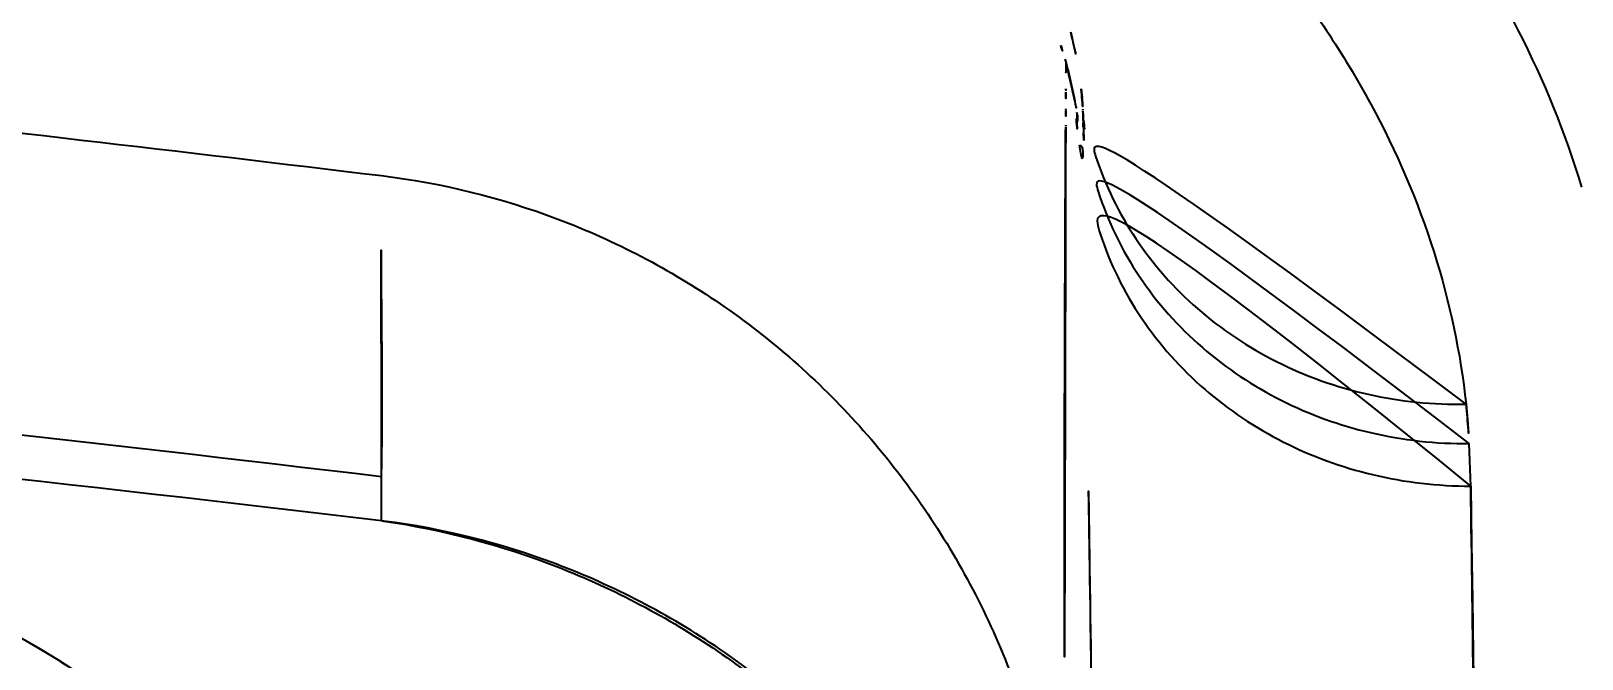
# Model space of a CAD drawing. Extents: x 16296660632 to 16296668616, y -37409619871 to -37409616241.
# Drawn here: x 16296666410.42 to 16296666450.61, y -37409616588.11 to -37409616571.85 of the extents above; entities that cross this region are included whole.
import ezdxf

# ---------------------------------------------------------------- set-up
doc = ezdxf.new("R2010")
doc.units = 0
doc.header["$LTSCALE"] = 10
doc.header["$MEASUREMENT"] = 0
doc.header["$PDMODE"] = 3
doc.header["$PDSIZE"] = -10
doc.layers.get('0').update_dxf_attribs({"linetype": 'CONTINUOUS'})
doc.layers.get('DEFPOINTS').update_dxf_attribs({"linetype": 'CONTINUOUS'})
doc.styles.add('Daelim Dimension', font='')
doc.styles.get('Daelim Dimension').set_extended_font_data('나눔고딕')
doc.dimstyles.new('DEFAULT', dxfattribs={"dimscale": 2, "dimtxt": 2, "dimasz": 2, "dimexe": 0, "dimexo": 2, "dimgap": 1, "dimtad": 1, "dimdec": 1, "dimzin": 9, "dimdsep": 46, "dimtxsty": 'Daelim Dimension', "dimcen": 0.5, "dimclrd": 252, "dimclre": 252, "dimclrt": 3, "dimadec": 1, "dimazin": 0, "dimtfac": 1, "dimtdec": 1, "dimtix": 1, "dimtmove": 0, "dimatfit": 3, "dimfxl": 1, "dimtolj": 1, "dimtzin": 1, "dimlwd": 9, "dimlwe": 9, "dimarcsym": 0})

# ---------------------------------------------------------------- blocks, each defined once
blk = doc.blocks.new('*D17')
at = {"color": 5, "lineweight": 9, "ltscale": 0.5, "transparency": 16777216}
for p, q in [((16296666587.9219, -37409616506.424438), (16296666624.81945, -37409616506.424438)), ((16296666624.81945, -37409616510.424438), (16296666624.81945, -37409616827.794708)), ((16296666313.128599, -37409616831.794708), (16296666624.81945, -37409616831.794708))]:
    blk.add_line(p, q, dxfattribs=at)
at = {"color": 5, "ltscale": 0.5, "transparency": 16777216}
for points in [[(16296666624.152781, -37409616510.424438), (16296666625.486111, -37409616510.424438), (16296666624.81945, -37409616506.424438)], [(16296666624.152781, -37409616827.794708), (16296666625.486111, -37409616827.794708), (16296666624.81945, -37409616831.794708)]]:
    blk.add_solid(points, dxfattribs=at)
at = {"layer": 'DEFPOINTS', "color": 0, "ltscale": 0.5, "transparency": 16777216}
for p in [(16296666583.9219, -37409616506.424438), (16296666309.128599, -37409616831.794708), (16296666624.81945, -37409616831.794708)]:
    blk.add_point(p, dxfattribs=at)
at = {"color": 7, "ltscale": 0.5, "transparency": 16777216, "insert": (16296666606.46752, -37409616669.109573), "char_height": 30, "attachment_point": 5, "rotation": 90, "style": 'Daelim Dimension'}
blk.add_mtext('\\A1;325', dxfattribs=at)

msp = doc.modelspace()

# ---------------------------------------------------------------- linework, layer by layer
at = {"linetype": 'Continuous'}
for p, q in [((16296666437.632771, -37409616573.356491), (16296666437.632179, -37409616573.350952)), ((16296666437.67552, -37409616573.875031), (16296666437.67552, -37409616573.875)), ((16296666437.684891, -37409616574.048973), (16296666437.701719, -37409616574.691803)), ((16296666447.72753, -37409616583.636887), (16296666447.689211, -37409616582.536301)), ((16296666419.5079, -37409616584.534912), (16296666419.50403, -37409616583.196663))]:
    msp.add_line(p, q, dxfattribs=at)
msp.add_arc((16296666234.594801, -37409618156.443779), 1582.747721, 83.290852708, 86.722791224, dxfattribs=at)
for points, start_tangent, end_tangent in [([(16296666450.608391, -37409616575.899559), (16296666446.65065, -37409616568.126122), (16296666439.772011, -37409616561.313858), (16296666430.143181, -37409616555.473488), (16296666418.02166, -37409616550.597214), (16296666403.491091, -37409616546.585533), (16296666386.86289, -37409616543.411873), (16296666368.525909, -37409616541.029404), (16296666348.86986, -37409616539.379211), (16296666328.35351, -37409616538.413589), (16296666307.392981, -37409616538.097069), (16296666286.44759, -37409616538.417732), (16296666265.974609, -37409616539.385117), (16296666246.382429, -37409616541.032318), (16296666228.110979, -37409616543.405907), (16296666211.53257, -37409616546.565483), (16296666197.023371, -37409616550.561073), (16296666184.894239, -37409616555.42392), (16296666175.23493, -37409616561.25988), (16296666168.315651, -37409616568.085693), (16296666164.32782, -37409616575.899193)], (-0.28858387, 0.95745462), (-0.289444521, -0.957194792)), ([(16296666378.194611, -37409616544.738968), (16296666387.164101, -37409616546.19297), (16296666395.77586, -37409616547.88623), (16296666403.914419, -37409616549.82), (16296666411.4606, -37409616551.983383), (16296666418.46559, -37409616554.411713), (16296666424.81016, -37409616557.087257), (16296666430.439369, -37409616560.001472), (16296666435.315821, -37409616563.145203), (16296666439.39959, -37409616566.496132), (16296666442.67388, -37409616570.03389), (16296666445.13674, -37409616573.745697), (16296666446.777069, -37409616577.591682), (16296666447.60429, -37409616581.518028)], (0.98944181, -0.144930687), (0.105506168, -0.994418649)), ([(16296666325.215981, -37409616567.050438), (16296666356.95034, -37409616569.292458), (16296666388.38308, -37409616572.143959), (16296666419.50248, -37409616575.598793)], (0.998163737, -0.060573543), (0.992723724, -0.120414318)), ([(16296666437.361691, -37409616571.882523), (16296666437.632299, -37409616573.356567)], (0.248700965, -0.968580317), (0.108340406, -0.994113855)), ([(16296666437.10376, -37409616572.231949), (16296666437.21727, -37409616572.581612)], (0.326320918, -0.945259043), (0.289807022, -0.957085101)), ([(16296666437.21727, -37409616572.581612), (16296666437.37763, -37409616573.192543), (16296666437.501671, -37409616573.826393), (16296666437.524, -37409616573.962669)], (0.289807022, -0.957085101), (0.143541369, -0.989644318)), ([(16296666437.240999, -37409616572.673019), (16296666437.236931, -37409616573.348381)], (-0.006194253, -0.999980815), (-0.005841981, -0.999982935)), ([(16296666437.236931, -37409616573.348381), (16296666437.23641, -37409616573.438347)], (-0.005841981, -0.999982935), (-0.00579588, -0.999983204)), ([(16296666437.632179, -37409616573.350952), (16296666437.646151, -37409616573.489059), (16296666437.671, -37409616573.799843), (16296666437.67552, -37409616573.874992)], (0.106601165, -0.994301861), (0.056009576, -0.998430232)), ([(16296666437.23641, -37409616573.438347), (16296666437.23394, -37409616573.872726)], (-0.00579588, -0.999983204), (-0.005576078, -0.999984454)), ([(16296666437.65686, -37409616573.555153), (16296666437.632971, -37409616573.356468)], (-0.131064084, 0.991373898), (-0.107738218, 0.994179298)), ([(16296666437.233721, -37409616573.912193), (16296666437.231661, -37409616574.288597)], (-0.005556341, -0.999984563), (-0.005369911, -0.999985582)), ([(16296666437.23394, -37409616573.872726), (16296666437.233721, -37409616573.912193)], (-0.005576078, -0.999984454), (-0.005556341, -0.999984563)), ([(16296666437.5091, -37409616574.121513), (16296666437.58952, -37409616574.813904)], (0.070507194, -0.997511271), (0.158725349, -0.987322776)), ([(16296666437.524, -37409616573.962669), (16296666437.546459, -37409616574.14402), (16296666437.56069, -37409616574.274902)], (0.143541369, -0.989644318), (0.994236448, 0.107209539)), ([(16296666437.67552, -37409616573.875031), (16296666437.67848, -37409616573.929573)], (0.055996821, -0.998430947), (0.052481476, -0.998621898)), ([(16296666437.67848, -37409616573.929573), (16296666437.690941, -37409616574.21711), (16296666437.69392, -37409616574.312752)], (0.052481475, -0.998621898), (0.028117286, -0.999604631)), ([(16296666437.687639, -37409616574.347366), (16296666437.684839, -37409616574.061562)], (-0.015270302, 0.999883402), (0.002029192, 0.999997941)), ([(16296666437.72105, -37409616574.394432), (16296666437.675591, -37409616573.875031)], (-0.11770299, 0.993048844), (-0.056431532, 0.998406471)), ([(16296666447.60429, -37409616581.518013), (16296666445.065729, -37409616581.258049), (16296666442.696051, -37409616580.41407), (16296666440.64686, -37409616579.042068), (16296666439.049721, -37409616577.230827), (16296666438.007879, -37409616575.096588), (16296666437.65686, -37409616573.555153)], (-0.999867404, -0.016284174), (-0.131064084, 0.991373898)), ([(16296666437.231359, -37409616574.345177), (16296666437.222071, -37409616576.243187), (16296666437.19809, -37409616585.354691), (16296666437.20262, -37409616595.506851)], (-0.005342191, -0.99998573), (0.001750136, -0.999998469)), ([(16296666437.231661, -37409616574.288597), (16296666437.231359, -37409616574.345177)], (-0.005369911, -0.999985582), (-0.00534219, -0.99998573)), ([(16296666437.691139, -37409616574.576813), (16296666437.687639, -37409616574.347366)], (-0.013899427, 0.999903398), (-0.015270302, 0.999883402)), ([(16296666437.69392, -37409616574.312752), (16296666437.694759, -37409616574.343681)], (0.028117286, -0.999604631), (0.02617674, -0.99965733)), ([(16296666437.70171, -37409616574.691437), (16296666437.694839, -37409616574.347542)], (-0.013813377, 0.999904591), (-0.026176427, 0.999657339)), ([(16296666437.58952, -37409616574.813904), (16296666437.658449, -37409616575.152313), (16296666437.691139, -37409616574.576813)], (0.158725349, -0.987322776), (-0.013899427, 0.999903398)), ([(16296666447.689211, -37409616582.536301), (16296666445.13047, -37409616582.253113), (16296666442.81625, -37409616581.416107), (16296666440.77277, -37409616580.050827), (16296666439.13994, -37409616578.206612), (16296666438.071779, -37409616576.005699), (16296666437.72105, -37409616574.394432)], (-0.999962521, -0.008657713), (-0.11770299, 0.993048844)), ([(16296666325.077141, -37409616575.137444), (16296666375.402531, -37409616578.807167), (16296666419.504919, -37409616583.387497)], (0.99839341, -0.056662149), (0.99303355, -0.117831947)), ([(16296666419.50247, -37409616575.59893), (16296666424.07239, -37409616576.722992), (16296666428.279409, -37409616578.919083), (16296666431.88669, -37409616582.081223), (16296666434.67787, -37409616586.040161), (16296666436.491261, -37409616590.59523), (16296666437.2027, -37409616595.507469)], (0.992674605, -0.120818578), (0.026165677, -0.99965762)), ([(16296666447.72752, -37409616583.636887), (16296666445.17981, -37409616583.339981), (16296666442.873421, -37409616582.496353), (16296666440.834379, -37409616581.131233), (16296666439.200729, -37409616579.293877), (16296666438.124821, -37409616577.105186), (16296666437.701611, -37409616574.687881)], (-0.999997965, -0.002017365), (-0.028243688, 0.999601067)), ([(16296666419.50403, -37409616583.196663), (16296666419.512409, -37409616580.609421), (16296666419.496071, -37409616578.074982), (16296666419.50248, -37409616575.598793)], (0.007934525, 0.999968521), (0.007266525, 0.999973598)), ([(16296666438.24958, -37409616612.083717), (16296666438.040251, -37409616598.701973), (16296666437.85754, -37409616586.232117), (16296666437.701719, -37409616574.691803)], (-0.016081, 0.999870692), (-0.012849702, 0.999917439)), ([(16296666447.60429, -37409616581.518028), (16296666447.63843, -37409616581.856453), (16296666447.66674, -37409616582.195877), (16296666447.689211, -37409616582.536301)], (0.109023993, -0.994039118), (0.057266565, -0.998358924)), ([(16296666415.38925, -37409616591.967323), (16296666415.21298, -37409616591.732536), (16296666413.14637, -37409616589.606209), (16296666410.426001, -37409616587.719467), (16296666407.158501, -37409616586.130989), (16296666403.38394, -37409616584.811302), (16296666399.1192, -37409616583.787392), (16296666398.57062, -37409616583.685677)], (-0.590211584, 0.80724859), (-0.984232611, 0.176878962)), ([(16296666398.571819, -37409616583.679062), (16296666402.454069, -37409616584.54847), (16296666406.424601, -37409616585.838928), (16296666409.87257, -37409616587.410004), (16296666412.8046, -37409616589.326622), (16296666415.090151, -37409616591.576447), (16296666415.390499, -37409616591.966347)], (0.98414919, -0.177342529), (0.593802003, -0.804611199)), ([(16296666447.727539, -37409616583.636887), (16296666447.88275, -37409616594.980858), (16296666448.065359, -37409616607.284607), (16296666448.275391, -37409616620.534592)], (0.013022781, -0.9999152), (0.016300484, -0.999867138)), ([(16296666419.567511, -37409616584.543617), (16296666419.54652, -37409616584.540558), (16296666419.525511, -37409616584.537529), (16296666419.504311, -37409616584.534477)], (-0.989495872, 0.144561125), (-0.98993852, 0.141498147)), ([(16296666436.34885, -37409616599.002441), (16296666434.60717, -37409616594.839981), (16296666431.918091, -37409616591.055656), (16296666428.272539, -37409616587.861588), (16296666424.01964, -37409616585.655083), (16296666419.567381, -37409616584.543587)], (-0.285264678, 0.95844878), (-0.992387005, 0.123158568)), ([(16296666419.567381, -37409616584.543587), (16296666424.086281, -37409616585.738403), (16296666428.210621, -37409616587.912071), (16296666431.73966, -37409616590.952759), (16296666434.499149, -37409616594.710274), (16296666436.34885, -37409616599.002441)], (0.989496098, -0.144559577), (0.289279218, -0.957244762))]:
    msp.add_spline(points, degree=3, dxfattribs=dict(at, start_tangent=start_tangent, end_tangent=end_tangent))

# ---------------------------------------------------------------- dimensions: what is measured, and where the dimension line sits
at = {"color": 5, "ltscale": 0.5}
dim = msp.add_linear_dim(base=(16296666624.81945, -37409616831.794708), p1=(16296666583.9219, -37409616506.424438), p2=(16296666309.128599, -37409616831.794708), angle=90, dimstyle='DEFAULT', override={"dimtxt": 15, "dimdec": 0, "dimclrd": 5, "dimclre": 5, "dimclrt": 7}, dxfattribs=at)
dim.commit()
dim.dimension.update_dxf_attribs({"geometry": '*D17', "text_midpoint": (16296666606.46752, -37409616669.109573)})

doc.saveas('drawing.dxf')
